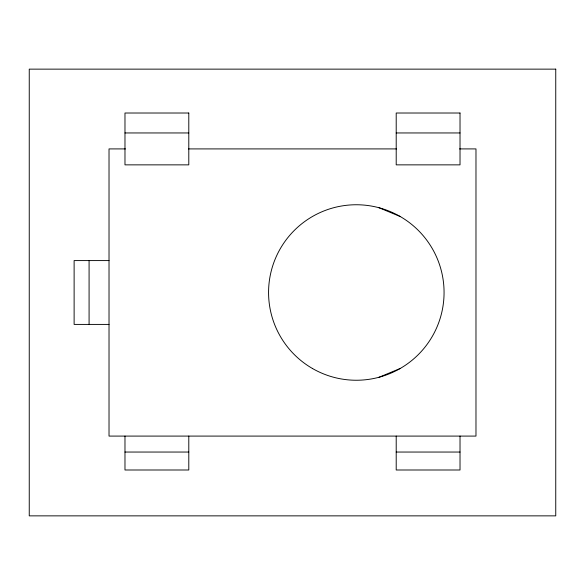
<?xml version="1.0" encoding="UTF-8"?>
<svg xmlns="http://www.w3.org/2000/svg" width="585" height="585" viewBox="0 0 585 585"><rect width="100%" height="100%" fill="white"/><g stroke="black" fill="none" stroke-linecap="round" stroke-linejoin="round"><path stroke-width="0.88" d="M379.029 377.259L400.191 368.491M124.978 132.956L188.794 132.956M396.206 132.956L460.022 132.956M125.453 148.912L109.022 148.912L109.022 436.088L475.978 436.088L475.978 148.912L459.547 148.912M188.436 148.912L396.564 148.912M109.022 260.588L74.12 260.588L74.12 324.412L109.022 324.412M124.978 452.044L188.794 452.044M396.206 452.044L460.022 452.044M379.029 207.741L400.191 216.508M460.022 436.088L460.022 469.996L396.206 469.996L396.206 436.088M188.794 436.088L188.794 469.996L124.978 469.996L124.978 436.088M89.081 260.588L89.081 324.412M555.75 69.14L29.25 69.14L29.25 515.86L555.75 515.86L555.75 69.14M188.794 113.015L124.978 113.015L124.978 164.86L188.794 164.86L188.794 113.015M460.022 113.015L396.206 113.015L396.206 164.86L460.022 164.86L460.022 113.015M312.441 368.491A87.75 87.75 0 0 0 444.066 292.5A87.75 87.75 0 0 0 312.441 216.508A87.75 87.75 0 0 0 312.441 368.491"/></g></svg>
